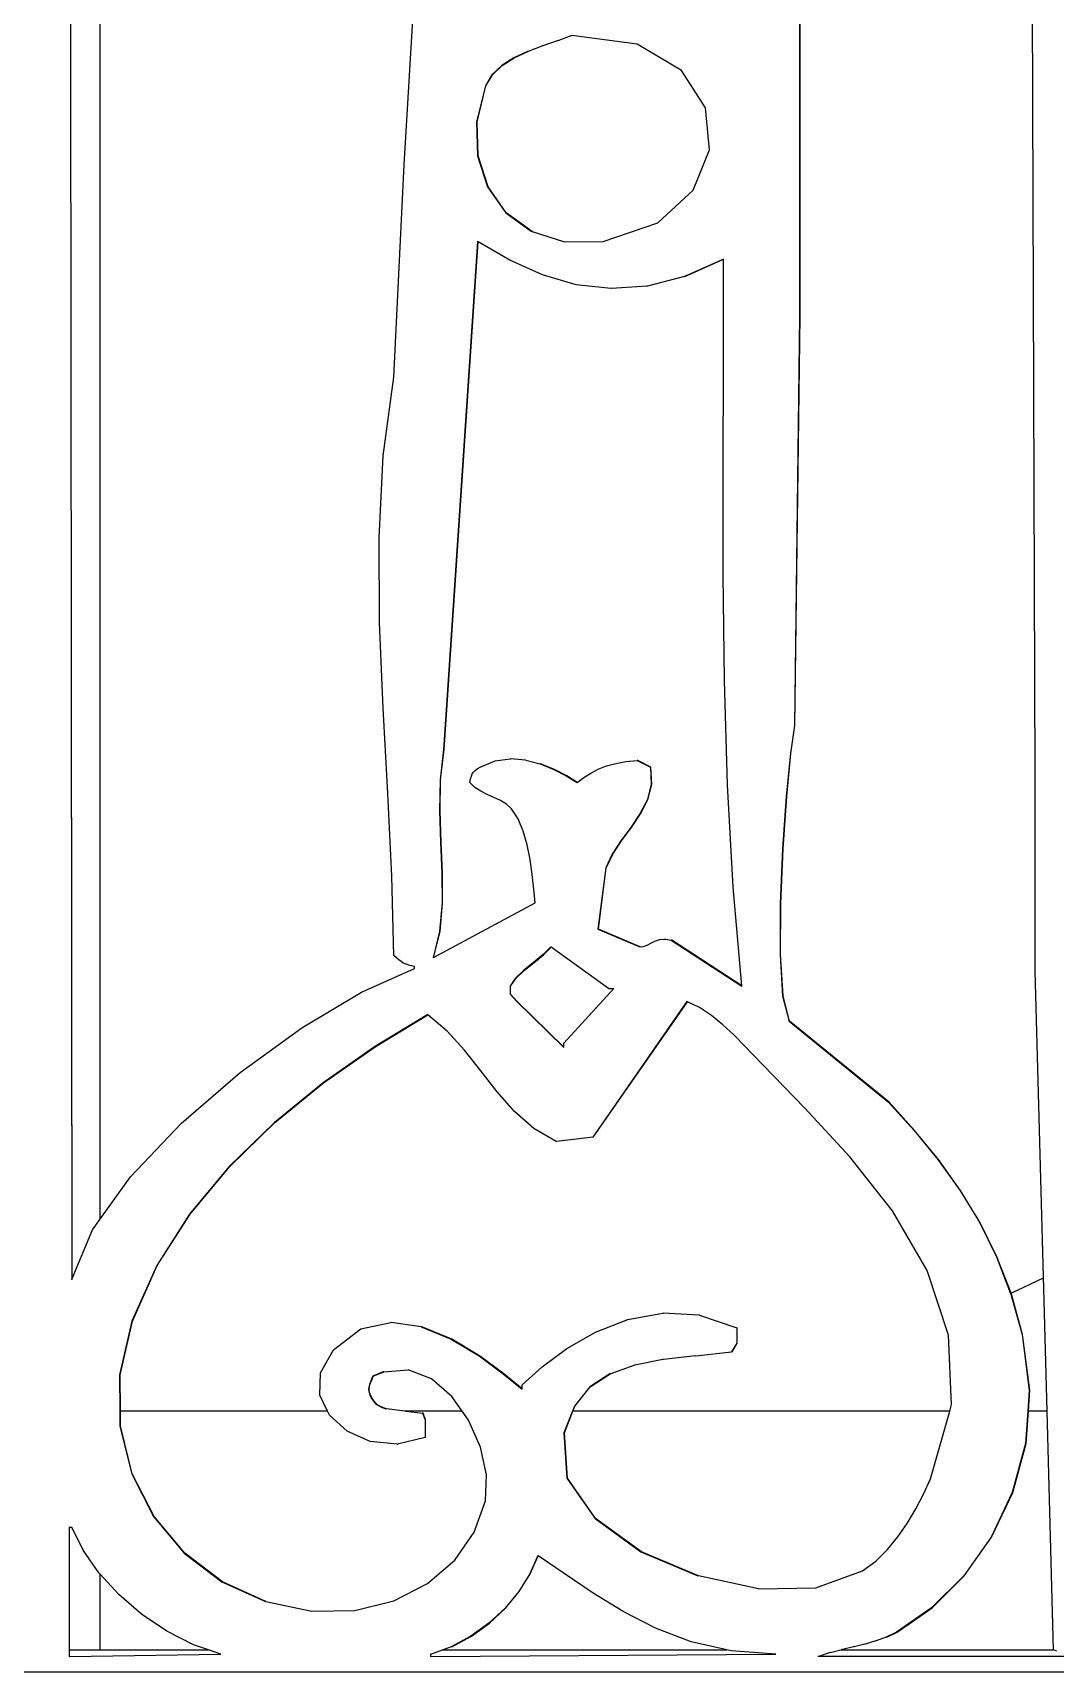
# Model space of a CAD drawing. Header units: inches. Extents: x -2812 to 9774, y -15726 to -746.
# Drawn here: x 3439.33 to 3449.01, y -9119.16 to -9103.64 of the extents above; entities that cross this region are included whole.
import ezdxf

# ---------------------------------------------------------------- set-up
doc = ezdxf.new("R2010")
doc.units = ezdxf.units.IN
doc.header["$LTSCALE"] = 17
doc.header["$MEASUREMENT"] = 0
doc.layers.add('OUTLINE', color=1, linetype='Continuous', lineweight=25)

# ---------------------------------------------------------------- blocks, each defined once
blk = doc.blocks.new('fddd')
for p, q in [((-459.308, -3265.055), (-459.295, -3278.755)), ((-459.29, -3278.755), (-459.303, -3265.055)), ((-459.017, -3265.055), (-459.017, -3289.838)), ((-456.134, -3279.852), (-455.96, -3276.886)), ((-450.158, -3285.638), (-450.183, -3278.338)), ((-452.39, -3278.462), (-452.39, -3278.755)), ((-452.385, -3278.755), (-452.385, -3278.462)), ((-454.899, -3278.755), (-454.827, -3278.726)), ((-454.822, -3278.726), (-454.827, -3278.726)), ((-454.685, -3278.677), (-454.822, -3278.726)), ((-454.68, -3278.677), (-454.685, -3278.677)), ((-454.547, -3278.628), (-454.68, -3278.677)), ((-453.928, -3278.711), (-454.547, -3278.628)), ((-453.507, -3278.959), (-453.928, -3278.711)), ((-459.295, -3278.755), (-459.29, -3278.755)), ((-459.295, -3278.755), (-459.283, -3290.408)), ((-459.278, -3290.396), (-459.29, -3278.755)), ((-455.097, -3278.839), (-455.211, -3278.911)), ((-455.207, -3278.911), (-455.092, -3278.839)), ((-454.967, -3278.778), (-455.097, -3278.839)), ((-455.092, -3278.839), (-455.097, -3278.839)), ((-455.092, -3278.839), (-454.962, -3278.778)), ((-454.962, -3278.778), (-454.967, -3278.778)), ((-454.962, -3278.778), (-454.904, -3278.755)), ((-454.904, -3278.755), (-454.899, -3278.755)), ((-452.39, -3278.755), (-452.385, -3278.755)), ((-452.39, -3278.755), (-452.39, -3281.283)), ((-452.385, -3281.283), (-452.385, -3278.755)), ((-455.303, -3278.999), (-455.365, -3279.105)), ((-455.36, -3279.105), (-455.298, -3278.999)), ((-455.211, -3278.911), (-455.303, -3278.999)), ((-455.298, -3278.999), (-455.303, -3278.999)), ((-455.298, -3278.999), (-455.207, -3278.911)), ((-455.207, -3278.911), (-455.211, -3278.911)), ((-453.28, -3279.312), (-453.507, -3278.959)), ((-455.365, -3279.105), (-455.448, -3279.444)), ((-455.443, -3279.444), (-455.36, -3279.105)), ((-455.36, -3279.105), (-455.365, -3279.105)), ((-453.244, -3279.71), (-453.28, -3279.312)), ((-455.448, -3279.444), (-455.439, -3279.768)), ((-455.443, -3279.444), (-455.448, -3279.444)), ((-455.434, -3279.768), (-455.443, -3279.444)), ((-455.439, -3279.768), (-455.345, -3280.061)), ((-455.434, -3279.768), (-455.439, -3279.768)), ((-455.34, -3280.061), (-455.434, -3279.768)), ((-453.396, -3280.093), (-453.244, -3279.71)), ((-456.233, -3281.864), (-456.134, -3279.852)), ((-455.345, -3280.061), (-455.172, -3280.305)), ((-455.34, -3280.061), (-455.345, -3280.061)), ((-455.167, -3280.305), (-455.34, -3280.061)), ((-453.732, -3280.402), (-453.396, -3280.093)), ((-455.167, -3280.305), (-455.172, -3280.305)), ((-455.172, -3280.305), (-454.927, -3280.484)), ((-454.922, -3280.484), (-455.167, -3280.305)), ((-454.249, -3280.578), (-453.732, -3280.402)), ((-455.44, -3280.578), (-455.762, -3285.389)), ((-455.757, -3285.389), (-455.435, -3280.58)), ((-455.435, -3280.58), (-455.44, -3280.578)), ((-455.134, -3280.756), (-455.435, -3280.58)), ((-454.922, -3280.484), (-454.927, -3280.484)), ((-454.922, -3280.484), (-454.617, -3280.58)), ((-454.617, -3280.58), (-454.249, -3280.578)), ((-453.109, -3280.744), (-453.48, -3280.91)), ((-453.475, -3280.91), (-453.109, -3280.746)), ((-453.11, -3281.73), (-453.109, -3280.746)), ((-453.109, -3280.746), (-453.109, -3280.744)), ((-454.823, -3280.895), (-455.134, -3280.756)), ((-454.504, -3280.987), (-454.823, -3280.895)), ((-454.175, -3281.024), (-454.504, -3280.987)), ((-454.172, -3281.024), (-454.175, -3281.024)), ((-454.172, -3281.024), (-454.171, -3281.024)), ((-453.835, -3281.001), (-454.171, -3281.024)), ((-453.83, -3281.001), (-453.835, -3281.001)), ((-453.48, -3280.91), (-453.83, -3281.001)), ((-453.475, -3280.91), (-453.48, -3280.91)), ((-452.39, -3281.283), (-452.439, -3285.161)), ((-452.434, -3285.161), (-452.385, -3281.283)), ((-452.385, -3281.283), (-452.39, -3281.283)), ((-453.113, -3282.73), (-453.11, -3281.73)), ((-456.333, -3282.606), (-456.233, -3281.864)), ((-456.372, -3283.385), (-456.333, -3282.606)), ((-453.112, -3283.735), (-453.113, -3282.73)), ((-456.367, -3284.187), (-456.372, -3283.385)), ((-453.1, -3284.736), (-453.112, -3283.735)), ((-456.334, -3284.998), (-456.367, -3284.187)), ((-453.071, -3285.724), (-453.1, -3284.736)), ((-456.29, -3285.803), (-456.334, -3284.998)), ((-452.439, -3285.161), (-452.476, -3285.426)), ((-452.471, -3285.426), (-452.434, -3285.161)), ((-452.434, -3285.161), (-452.439, -3285.161)), ((-455.762, -3285.389), (-455.794, -3285.676)), ((-455.789, -3285.676), (-455.757, -3285.389)), ((-455.757, -3285.389), (-455.762, -3285.389)), ((-455.442, -3285.572), (-455.415, -3285.555)), ((-455.415, -3285.555), (-455.274, -3285.496)), ((-455.274, -3285.496), (-455.129, -3285.477)), ((-455.129, -3285.477), (-455.127, -3285.477)), ((-455.125, -3285.477), (-455.127, -3285.477)), ((-454.986, -3285.489), (-455.125, -3285.477)), ((-454.981, -3285.489), (-454.986, -3285.489)), ((-454.981, -3285.489), (-454.847, -3285.525)), ((-454.843, -3285.525), (-454.847, -3285.525)), ((-454.847, -3285.525), (-454.717, -3285.578)), ((-454.712, -3285.578), (-454.843, -3285.525)), ((-454.296, -3285.575), (-454.218, -3285.544)), ((-454.218, -3285.544), (-454.131, -3285.52)), ((-454.131, -3285.52), (-454.034, -3285.503)), ((-454.034, -3285.503), (-453.927, -3285.493)), ((-453.927, -3285.493), (-453.803, -3285.555)), ((-453.922, -3285.493), (-453.927, -3285.493)), ((-453.798, -3285.555), (-453.922, -3285.493)), ((-453.803, -3285.555), (-453.794, -3285.715)), ((-453.798, -3285.555), (-453.803, -3285.555)), ((-453.789, -3285.715), (-453.798, -3285.555)), ((-452.476, -3285.426), (-452.516, -3285.834)), ((-452.511, -3285.834), (-452.471, -3285.426)), ((-452.471, -3285.426), (-452.476, -3285.426)), ((-455.794, -3285.676), (-455.799, -3285.97)), ((-455.789, -3285.676), (-455.794, -3285.676)), ((-455.794, -3285.97), (-455.789, -3285.676)), ((-455.514, -3285.7), (-455.506, -3285.666)), ((-455.466, -3285.748), (-455.514, -3285.7)), ((-455.506, -3285.666), (-455.498, -3285.64)), ((-455.498, -3285.64), (-455.489, -3285.619)), ((-455.489, -3285.619), (-455.478, -3285.602)), ((-455.478, -3285.602), (-455.463, -3285.587)), ((-455.463, -3285.587), (-455.442, -3285.572)), ((-454.712, -3285.578), (-454.717, -3285.578)), ((-454.717, -3285.578), (-454.599, -3285.638)), ((-454.594, -3285.638), (-454.712, -3285.578)), ((-454.594, -3285.638), (-454.599, -3285.638)), ((-454.599, -3285.638), (-454.497, -3285.7)), ((-454.495, -3285.699), (-454.594, -3285.638)), ((-454.497, -3285.7), (-454.495, -3285.699)), ((-454.495, -3285.699), (-454.434, -3285.654)), ((-454.434, -3285.654), (-454.368, -3285.612)), ((-454.368, -3285.612), (-454.296, -3285.575)), ((-453.794, -3285.715), (-453.831, -3285.862)), ((-453.827, -3285.862), (-453.789, -3285.715)), ((-453.789, -3285.715), (-453.794, -3285.715)), ((-450.158, -3287.484), (-450.158, -3285.638)), ((-456.251, -3286.588), (-456.29, -3285.803)), ((-455.409, -3285.784), (-455.466, -3285.748)), ((-455.347, -3285.814), (-455.409, -3285.784)), ((-455.284, -3285.841), (-455.347, -3285.814)), ((-455.222, -3285.87), (-455.284, -3285.841)), ((-455.165, -3285.905), (-455.222, -3285.87)), ((-453.831, -3285.862), (-453.901, -3285.998)), ((-453.896, -3285.998), (-453.827, -3285.862)), ((-453.827, -3285.862), (-453.831, -3285.862)), ((-453.018, -3286.692), (-453.071, -3285.724)), ((-452.516, -3285.834), (-452.551, -3286.327)), ((-452.546, -3286.327), (-452.511, -3285.834)), ((-452.511, -3285.834), (-452.516, -3285.834)), ((-455.799, -3285.97), (-455.789, -3286.266)), ((-455.794, -3285.97), (-455.799, -3285.97)), ((-455.784, -3286.266), (-455.794, -3285.97)), ((-455.117, -3285.949), (-455.165, -3285.905)), ((-455.055, -3286.044), (-455.117, -3285.949)), ((-453.901, -3285.998), (-453.988, -3286.127)), ((-453.983, -3286.127), (-453.896, -3285.998)), ((-453.896, -3285.998), (-453.901, -3285.998)), ((-455.007, -3286.16), (-455.055, -3286.044)), ((-454.97, -3286.291), (-455.007, -3286.16)), ((-453.988, -3286.127), (-454.081, -3286.253)), ((-454.076, -3286.253), (-453.983, -3286.127)), ((-453.983, -3286.127), (-453.988, -3286.127)), ((-455.784, -3286.266), (-455.789, -3286.266)), ((-455.789, -3286.266), (-455.777, -3286.558)), ((-455.772, -3286.558), (-455.784, -3286.266)), ((-454.942, -3286.431), (-454.97, -3286.291)), ((-454.081, -3286.253), (-454.164, -3286.379)), ((-454.159, -3286.379), (-454.076, -3286.253)), ((-454.076, -3286.253), (-454.081, -3286.253)), ((-452.551, -3286.327), (-452.573, -3286.845)), ((-452.568, -3286.845), (-452.546, -3286.327)), ((-452.546, -3286.327), (-452.551, -3286.327)), ((-454.922, -3286.573), (-454.942, -3286.431)), ((-454.164, -3286.379), (-454.225, -3286.509)), ((-454.22, -3286.509), (-454.159, -3286.379)), ((-454.159, -3286.379), (-454.164, -3286.379)), ((-456.233, -3287.338), (-456.251, -3286.588)), ((-455.772, -3286.558), (-455.777, -3286.558)), ((-455.777, -3286.558), (-455.776, -3286.841)), ((-455.771, -3286.841), (-455.772, -3286.558)), ((-454.906, -3286.711), (-454.922, -3286.573)), ((-454.225, -3286.509), (-454.299, -3287.09)), ((-454.294, -3287.09), (-454.22, -3286.509)), ((-454.22, -3286.509), (-454.225, -3286.509)), ((-454.894, -3286.841), (-454.906, -3286.711)), ((-452.935, -3287.626), (-453.018, -3286.692)), ((-455.856, -3287.356), (-454.894, -3286.841)), ((-455.776, -3286.841), (-455.8, -3287.11)), ((-455.795, -3287.11), (-455.771, -3286.841)), ((-455.771, -3286.841), (-455.776, -3286.841)), ((-452.573, -3286.845), (-452.575, -3287.33)), ((-452.568, -3286.845), (-452.573, -3286.845)), ((-452.571, -3287.33), (-452.568, -3286.845)), ((-455.8, -3287.11), (-455.861, -3287.359)), ((-455.856, -3287.356), (-455.795, -3287.11)), ((-455.795, -3287.11), (-455.8, -3287.11)), ((-454.294, -3287.09), (-454.299, -3287.09)), ((-454.299, -3287.09), (-453.902, -3287.256)), ((-453.898, -3287.255), (-454.294, -3287.09)), ((-454.745, -3287.256), (-454.817, -3287.33)), ((-454.813, -3287.33), (-454.742, -3287.258)), ((-454.742, -3287.258), (-454.745, -3287.256)), ((-454.2, -3287.65), (-454.742, -3287.258)), ((-453.902, -3287.256), (-453.898, -3287.255)), ((-453.898, -3287.255), (-453.868, -3287.253)), ((-453.868, -3287.253), (-453.834, -3287.24)), ((-453.834, -3287.24), (-453.799, -3287.221)), ((-453.799, -3287.221), (-453.761, -3287.202)), ((-453.761, -3287.202), (-453.717, -3287.187)), ((-453.717, -3287.187), (-453.665, -3287.183)), ((-453.664, -3287.183), (-453.665, -3287.183)), ((-453.661, -3287.183), (-453.664, -3287.183)), ((-453.661, -3287.183), (-453.605, -3287.193)), ((-453.6, -3287.193), (-453.605, -3287.193)), ((-453.605, -3287.193), (-452.935, -3287.629)), ((-452.935, -3287.626), (-453.6, -3287.193)), ((-456.206, -3287.361), (-456.233, -3287.338)), ((-456.184, -3287.381), (-456.206, -3287.361)), ((-456.164, -3287.396), (-456.184, -3287.381)), ((-456.143, -3287.41), (-456.164, -3287.396)), ((-456.116, -3287.422), (-456.143, -3287.41)), ((-456.081, -3287.432), (-456.116, -3287.422)), ((-455.861, -3287.359), (-455.856, -3287.356)), ((-454.909, -3287.406), (-455.003, -3287.481)), ((-454.998, -3287.481), (-454.904, -3287.406)), ((-454.817, -3287.33), (-454.909, -3287.406)), ((-454.904, -3287.406), (-454.909, -3287.406)), ((-454.904, -3287.406), (-454.813, -3287.33)), ((-454.813, -3287.33), (-454.817, -3287.33)), ((-452.571, -3287.33), (-452.575, -3287.33)), ((-452.575, -3287.33), (-452.55, -3287.721)), ((-452.545, -3287.721), (-452.571, -3287.33)), ((-456.539, -3287.686), (-456.035, -3287.463)), ((-456.035, -3287.442), (-456.081, -3287.432)), ((-456.035, -3287.463), (-456.035, -3287.442)), ((-455.082, -3287.556), (-455.131, -3287.63)), ((-455.126, -3287.63), (-455.078, -3287.556)), ((-455.003, -3287.481), (-455.082, -3287.556)), ((-455.078, -3287.556), (-455.082, -3287.556)), ((-455.078, -3287.556), (-454.998, -3287.481)), ((-454.998, -3287.481), (-455.003, -3287.481)), ((-450.045, -3291.653), (-450.158, -3287.484)), ((-457.105, -3288.024), (-456.539, -3287.686)), ((-455.131, -3287.63), (-455.132, -3287.703)), ((-455.127, -3287.703), (-455.132, -3287.703)), ((-455.132, -3287.703), (-455.068, -3287.774)), ((-455.126, -3287.63), (-455.131, -3287.63)), ((-455.127, -3287.703), (-455.126, -3287.63)), ((-455.063, -3287.774), (-455.127, -3287.703)), ((-454.621, -3288.168), (-454.15, -3287.65)), ((-454.2, -3287.65), (-454.15, -3287.65)), ((-452.935, -3287.629), (-452.935, -3287.626)), ((-452.545, -3287.721), (-452.55, -3287.721)), ((-452.55, -3287.721), (-452.489, -3287.961)), ((-452.484, -3287.961), (-452.545, -3287.721)), ((-455.063, -3287.774), (-455.068, -3287.774)), ((-455.068, -3287.774), (-454.621, -3288.209)), ((-454.621, -3288.205), (-455.063, -3287.774)), ((-453.456, -3287.774), (-454.349, -3289.06)), ((-454.344, -3289.06), (-453.452, -3287.776)), ((-453.452, -3287.776), (-453.456, -3287.774)), ((-453.338, -3287.832), (-453.452, -3287.776)), ((-453.224, -3287.907), (-453.338, -3287.832)), ((-457.689, -3288.447), (-457.105, -3288.024)), ((-455.911, -3287.898), (-456.414, -3288.204)), ((-456.409, -3288.204), (-455.909, -3287.9)), ((-455.909, -3287.9), (-455.911, -3287.898)), ((-455.728, -3288.054), (-455.909, -3287.9)), ((-453.115, -3287.995), (-453.224, -3287.907)), ((-453.011, -3288.091), (-453.115, -3287.995)), ((-452.484, -3287.961), (-452.489, -3287.961)), ((-452.489, -3287.961), (-451.546, -3288.728)), ((-451.542, -3288.728), (-452.484, -3287.961)), ((-455.563, -3288.235), (-455.728, -3288.054)), ((-454.621, -3288.205), (-454.621, -3288.168)), ((-452.913, -3288.19), (-453.011, -3288.091)), ((-452.737, -3288.375), (-452.913, -3288.19)), ((-456.414, -3288.204), (-456.903, -3288.545)), ((-456.898, -3288.545), (-456.409, -3288.204)), ((-456.409, -3288.204), (-456.414, -3288.204)), ((-455.408, -3288.431), (-455.563, -3288.235)), ((-454.621, -3288.209), (-454.621, -3288.205)), ((-458.244, -3288.926), (-457.689, -3288.447)), ((-455.253, -3288.628), (-455.408, -3288.431)), ((-452.339, -3288.783), (-452.737, -3288.375)), ((-456.903, -3288.545), (-457.367, -3288.923)), ((-457.362, -3288.923), (-456.898, -3288.545)), ((-456.898, -3288.545), (-456.903, -3288.545)), ((-455.089, -3288.814), (-455.253, -3288.628)), ((-454.906, -3288.976), (-455.089, -3288.814)), ((-451.914, -3289.244), (-452.339, -3288.783)), ((-451.542, -3288.728), (-451.546, -3288.728)), ((-451.546, -3288.728), (-451.304, -3288.995)), ((-451.3, -3288.995), (-451.542, -3288.728)), ((-458.726, -3289.433), (-458.244, -3288.926)), ((-457.367, -3288.923), (-457.792, -3289.336)), ((-457.787, -3289.336), (-457.362, -3288.923)), ((-457.362, -3288.923), (-457.367, -3288.923)), ((-454.696, -3289.101), (-454.906, -3288.976)), ((-454.691, -3289.101), (-454.696, -3289.101)), ((-454.349, -3289.06), (-454.691, -3289.101)), ((-454.344, -3289.06), (-454.349, -3289.06)), ((-451.3, -3288.995), (-451.304, -3288.995)), ((-451.304, -3288.995), (-451.079, -3289.271)), ((-451.074, -3289.271), (-451.3, -3288.995)), ((-451.511, -3289.757), (-451.914, -3289.244)), ((-451.079, -3289.271), (-450.872, -3289.559)), ((-451.074, -3289.271), (-451.079, -3289.271)), ((-450.868, -3289.559), (-451.074, -3289.271)), ((-459.017, -3289.838), (-458.726, -3289.433)), ((-457.792, -3289.336), (-458.166, -3289.787)), ((-458.162, -3289.787), (-457.787, -3289.336)), ((-457.787, -3289.336), (-457.792, -3289.336)), ((-450.868, -3289.559), (-450.872, -3289.559)), ((-450.872, -3289.559), (-450.687, -3289.864)), ((-450.682, -3289.864), (-450.868, -3289.559)), ((-459.087, -3289.936), (-459.017, -3289.838)), ((-458.166, -3289.787), (-458.478, -3290.275)), ((-458.473, -3290.275), (-458.162, -3289.787)), ((-458.162, -3289.787), (-458.166, -3289.787)), ((-451.182, -3290.32), (-451.511, -3289.757)), ((-450.687, -3289.864), (-450.525, -3290.191)), ((-450.682, -3289.864), (-450.687, -3289.864)), ((-450.52, -3290.191), (-450.682, -3289.864)), ((-459.278, -3290.396), (-459.087, -3289.936)), ((-450.52, -3290.191), (-450.525, -3290.191)), ((-450.525, -3290.191), (-450.391, -3290.539)), ((-450.387, -3290.537), (-450.52, -3290.191)), ((-458.478, -3290.275), (-458.713, -3290.802)), ((-458.708, -3290.802), (-458.473, -3290.275)), ((-458.473, -3290.275), (-458.478, -3290.275)), ((-450.978, -3290.932), (-451.182, -3290.32)), ((-459.283, -3290.408), (-459.278, -3290.396)), ((-450.387, -3290.537), (-450.079, -3290.39)), ((-450.391, -3290.539), (-450.387, -3290.537)), ((-450.391, -3290.539), (-450.389, -3290.544)), ((-450.384, -3290.544), (-450.389, -3290.544)), ((-450.389, -3290.544), (-450.282, -3290.926)), ((-450.384, -3290.544), (-450.387, -3290.537)), ((-450.277, -3290.926), (-450.384, -3290.544)), ((-458.713, -3290.802), (-458.83, -3291.309)), ((-458.825, -3291.309), (-458.708, -3290.802)), ((-458.708, -3290.802), (-458.713, -3290.802)), ((-456.544, -3290.873), (-456.262, -3290.812)), ((-456.26, -3290.812), (-456.262, -3290.812)), ((-456.258, -3290.812), (-456.26, -3290.812)), ((-455.972, -3290.855), (-456.258, -3290.812)), ((-454.321, -3290.904), (-454.016, -3290.785)), ((-454.016, -3290.785), (-453.687, -3290.725)), ((-453.687, -3290.725), (-453.683, -3290.726)), ((-453.682, -3290.725), (-453.683, -3290.726)), ((-453.34, -3290.745), (-453.682, -3290.725)), ((-453.336, -3290.745), (-453.34, -3290.745)), ((-453.336, -3290.745), (-452.985, -3290.864)), ((-456.803, -3291.071), (-456.544, -3290.873)), ((-455.972, -3290.855), (-455.688, -3290.971)), ((-455.967, -3290.855), (-455.972, -3290.855)), ((-455.683, -3290.971), (-455.967, -3290.855)), ((-455.683, -3290.971), (-455.688, -3290.971)), ((-455.688, -3290.971), (-455.425, -3291.129)), ((-455.42, -3291.129), (-455.683, -3290.971)), ((-454.595, -3291.06), (-454.321, -3290.904)), ((-452.98, -3290.864), (-452.985, -3290.864)), ((-452.985, -3290.864), (-452.985, -3291.009)), ((-452.98, -3291.009), (-452.98, -3290.864)), ((-450.95, -3291.591), (-450.978, -3290.932)), ((-450.277, -3290.926), (-450.282, -3290.926)), ((-450.282, -3290.926), (-450.214, -3291.455)), ((-450.209, -3291.455), (-450.277, -3290.926)), ((-456.926, -3291.289), (-456.803, -3291.071)), ((-455.42, -3291.129), (-455.425, -3291.129)), ((-455.425, -3291.129), (-455.197, -3291.298)), ((-455.192, -3291.298), (-455.42, -3291.129)), ((-454.829, -3291.233), (-454.595, -3291.06)), ((-453.376, -3291.128), (-453.679, -3291.165)), ((-453.372, -3291.128), (-453.376, -3291.128)), ((-453.372, -3291.128), (-453.034, -3291.092)), ((-452.985, -3291.009), (-453.034, -3291.092)), ((-453.029, -3291.092), (-453.034, -3291.092)), ((-453.029, -3291.092), (-452.98, -3291.009)), ((-452.98, -3291.009), (-452.985, -3291.009)), ((-456.932, -3291.501), (-456.926, -3291.289)), ((-456.332, -3291.279), (-456.431, -3291.32)), ((-456.427, -3291.32), (-456.328, -3291.279)), ((-456.328, -3291.279), (-456.332, -3291.279)), ((-456.328, -3291.279), (-456.096, -3291.261)), ((-455.876, -3291.348), (-456.096, -3291.261)), ((-455.197, -3291.298), (-455.018, -3291.445)), ((-455.192, -3291.298), (-455.197, -3291.298)), ((-455.018, -3291.441), (-455.192, -3291.298)), ((-455.018, -3291.403), (-454.829, -3291.233)), ((-454.187, -3291.3), (-454.377, -3291.424)), ((-454.372, -3291.424), (-454.182, -3291.3)), ((-454.182, -3291.3), (-454.187, -3291.3)), ((-454.182, -3291.3), (-453.955, -3291.218)), ((-453.95, -3291.218), (-453.955, -3291.218)), ((-453.684, -3291.165), (-453.95, -3291.218)), ((-453.679, -3291.165), (-453.684, -3291.165)), ((-458.825, -3291.309), (-458.83, -3291.309)), ((-458.83, -3291.309), (-458.827, -3291.653)), ((-458.822, -3291.653), (-458.825, -3291.309)), ((-456.469, -3291.426), (-456.471, -3291.45)), ((-456.466, -3291.45), (-456.471, -3291.45)), ((-456.471, -3291.45), (-456.467, -3291.477)), ((-456.463, -3291.401), (-456.469, -3291.426)), ((-456.464, -3291.426), (-456.469, -3291.426)), ((-456.466, -3291.45), (-456.464, -3291.426)), ((-456.462, -3291.477), (-456.466, -3291.45)), ((-456.464, -3291.426), (-456.458, -3291.401)), ((-456.454, -3291.377), (-456.463, -3291.401)), ((-456.458, -3291.401), (-456.463, -3291.401)), ((-456.458, -3291.401), (-456.449, -3291.377)), ((-456.443, -3291.35), (-456.454, -3291.377)), ((-456.449, -3291.377), (-456.454, -3291.377)), ((-456.449, -3291.377), (-456.438, -3291.35)), ((-456.431, -3291.32), (-456.443, -3291.35)), ((-456.438, -3291.35), (-456.443, -3291.35)), ((-456.438, -3291.35), (-456.427, -3291.32)), ((-456.427, -3291.32), (-456.431, -3291.32)), ((-455.683, -3291.515), (-455.876, -3291.348)), ((-455.018, -3291.441), (-455.018, -3291.403)), ((-455.018, -3291.445), (-455.018, -3291.441)), ((-454.377, -3291.424), (-454.522, -3291.606)), ((-454.518, -3291.606), (-454.372, -3291.424)), ((-454.372, -3291.424), (-454.377, -3291.424)), ((-450.214, -3291.455), (-450.228, -3291.653)), ((-450.223, -3291.653), (-450.209, -3291.455)), ((-450.209, -3291.455), (-450.214, -3291.455)), ((-456.859, -3291.653), (-456.932, -3291.501)), ((-456.462, -3291.477), (-456.467, -3291.477)), ((-456.467, -3291.477), (-456.456, -3291.507)), ((-456.451, -3291.507), (-456.462, -3291.477)), ((-456.451, -3291.507), (-456.456, -3291.507)), ((-456.456, -3291.507), (-456.44, -3291.536)), ((-456.435, -3291.536), (-456.451, -3291.507)), ((-456.435, -3291.536), (-456.44, -3291.536)), ((-456.44, -3291.536), (-456.425, -3291.559)), ((-456.42, -3291.559), (-456.435, -3291.536)), ((-456.42, -3291.559), (-456.425, -3291.559)), ((-456.425, -3291.559), (-456.409, -3291.577)), ((-456.404, -3291.577), (-456.42, -3291.559)), ((-456.404, -3291.577), (-456.409, -3291.577)), ((-456.409, -3291.577), (-456.391, -3291.592)), ((-456.386, -3291.592), (-456.404, -3291.577)), ((-456.386, -3291.592), (-456.391, -3291.592)), ((-456.391, -3291.592), (-456.369, -3291.605)), ((-456.364, -3291.605), (-456.386, -3291.592)), ((-456.364, -3291.605), (-456.369, -3291.605)), ((-456.369, -3291.605), (-456.342, -3291.617)), ((-456.337, -3291.617), (-456.364, -3291.605)), ((-455.585, -3291.653), (-455.683, -3291.515)), ((-454.522, -3291.606), (-454.54, -3291.653)), ((-454.536, -3291.653), (-454.518, -3291.606)), ((-454.518, -3291.606), (-454.522, -3291.606)), ((-450.968, -3291.653), (-450.95, -3291.591)), ((-458.822, -3291.653), (-458.827, -3291.653)), ((-458.827, -3291.653), (-458.826, -3291.795)), ((-456.859, -3291.653), (-458.822, -3291.653)), ((-458.821, -3291.795), (-458.822, -3291.653)), ((-456.841, -3291.691), (-456.859, -3291.653)), ((-456.675, -3291.843), (-456.841, -3291.691)), ((-456.337, -3291.617), (-456.342, -3291.617)), ((-456.342, -3291.617), (-456.308, -3291.631)), ((-456.303, -3291.631), (-456.337, -3291.617)), ((-456.303, -3291.631), (-456.308, -3291.631)), ((-456.128, -3291.653), (-456.303, -3291.631)), ((-456.123, -3291.653), (-456.128, -3291.653)), ((-455.585, -3291.653), (-456.123, -3291.653)), ((-456.123, -3291.653), (-455.96, -3291.673)), ((-455.956, -3291.673), (-455.96, -3291.673)), ((-455.96, -3291.673), (-455.936, -3291.735)), ((-455.931, -3291.735), (-455.956, -3291.673)), ((-455.931, -3291.735), (-455.936, -3291.735)), ((-455.936, -3291.735), (-455.936, -3291.901)), ((-455.931, -3291.901), (-455.931, -3291.735)), ((-455.525, -3291.739), (-455.585, -3291.653)), ((-455.412, -3291.994), (-455.525, -3291.739)), ((-454.54, -3291.653), (-454.621, -3291.859)), ((-454.617, -3291.859), (-454.536, -3291.653)), ((-454.536, -3291.653), (-454.54, -3291.653)), ((-450.968, -3291.653), (-454.536, -3291.653)), ((-451.15, -3292.295), (-450.968, -3291.653)), ((-450.228, -3291.653), (-450.25, -3291.958)), ((-450.245, -3291.958), (-450.223, -3291.653)), ((-450.223, -3291.653), (-450.228, -3291.653)), ((-450.045, -3291.653), (-450.223, -3291.653)), ((-449.984, -3293.913), (-450.045, -3291.653)), ((-458.821, -3291.795), (-458.826, -3291.795)), ((-458.826, -3291.795), (-458.714, -3292.247)), ((-458.709, -3292.247), (-458.821, -3291.795)), ((-456.455, -3291.939), (-456.675, -3291.843)), ((-455.936, -3291.901), (-456.197, -3291.964)), ((-455.931, -3291.901), (-455.936, -3291.901)), ((-454.617, -3291.859), (-454.621, -3291.859)), ((-454.621, -3291.859), (-454.593, -3292.287)), ((-454.588, -3292.287), (-454.617, -3291.859)), ((-456.202, -3291.964), (-456.455, -3291.939)), ((-456.2, -3291.964), (-456.202, -3291.964)), ((-456.2, -3291.964), (-456.197, -3291.964)), ((-455.356, -3292.257), (-455.412, -3291.994)), ((-450.25, -3291.958), (-450.375, -3292.424)), ((-450.371, -3292.424), (-450.245, -3291.958)), ((-450.245, -3291.958), (-450.25, -3291.958)), ((-458.709, -3292.247), (-458.714, -3292.247)), ((-458.714, -3292.247), (-458.507, -3292.651)), ((-458.502, -3292.651), (-458.709, -3292.247)), ((-455.365, -3292.502), (-455.356, -3292.257)), ((-454.588, -3292.287), (-454.593, -3292.287)), ((-454.593, -3292.287), (-454.456, -3292.485)), ((-454.452, -3292.483), (-454.588, -3292.287)), ((-451.217, -3292.439), (-451.15, -3292.295)), ((-455.47, -3292.797), (-455.365, -3292.502)), ((-454.456, -3292.485), (-454.452, -3292.483)), ((-454.456, -3292.485), (-454.327, -3292.669)), ((-454.323, -3292.669), (-454.452, -3292.483)), ((-451.29, -3292.579), (-451.217, -3292.439)), ((-450.375, -3292.424), (-450.575, -3292.845)), ((-450.571, -3292.845), (-450.371, -3292.424)), ((-450.371, -3292.424), (-450.375, -3292.424)), ((-458.507, -3292.651), (-458.218, -3292.996)), ((-458.502, -3292.651), (-458.507, -3292.651)), ((-458.213, -3292.996), (-458.502, -3292.651)), ((-454.323, -3292.669), (-454.327, -3292.669)), ((-454.327, -3292.669), (-453.892, -3292.985)), ((-453.887, -3292.985), (-454.323, -3292.669)), ((-451.37, -3292.715), (-451.29, -3292.579)), ((-459.308, -3292.751), (-459.303, -3292.751)), ((-459.308, -3292.751), (-459.308, -3293.913)), ((-459.303, -3292.751), (-459.283, -3292.751)), ((-459.303, -3293.913), (-459.303, -3292.751)), ((-459.176, -3292.97), (-459.283, -3292.751)), ((-455.656, -3293.063), (-455.47, -3292.797)), ((-451.558, -3292.964), (-451.458, -3292.844)), ((-451.458, -3292.844), (-451.37, -3292.715)), ((-450.575, -3292.845), (-450.835, -3293.212)), ((-450.83, -3293.212), (-450.571, -3292.845)), ((-450.571, -3292.845), (-450.575, -3292.845)), ((-459.025, -3293.185), (-459.176, -3292.97)), ((-458.213, -3292.996), (-458.218, -3292.996)), ((-458.218, -3292.996), (-457.861, -3293.269)), ((-457.856, -3293.269), (-458.213, -3292.996)), ((-453.887, -3292.985), (-453.892, -3292.985)), ((-453.892, -3292.985), (-453.353, -3293.213)), ((-453.348, -3293.213), (-453.887, -3292.985)), ((-451.669, -3293.072), (-451.558, -3292.964)), ((-455.914, -3293.284), (-455.656, -3293.063)), ((-454.869, -3293.021), (-454.945, -3293.194)), ((-454.94, -3293.194), (-454.866, -3293.023)), ((-454.866, -3293.023), (-454.869, -3293.021)), ((-454.611, -3293.195), (-454.866, -3293.023)), ((-452.237, -3293.325), (-451.794, -3293.166)), ((-451.794, -3293.166), (-451.669, -3293.072)), ((-459.017, -3293.194), (-459.025, -3293.185)), ((-459.017, -3293.194), (-459.017, -3293.913)), ((-458.838, -3293.388), (-459.017, -3293.194)), ((-457.856, -3293.269), (-457.861, -3293.269)), ((-457.861, -3293.269), (-457.448, -3293.456)), ((-457.443, -3293.456), (-457.856, -3293.269)), ((-456.232, -3293.448), (-455.914, -3293.284)), ((-454.945, -3293.194), (-455.049, -3293.361)), ((-455.044, -3293.361), (-454.94, -3293.194)), ((-454.94, -3293.194), (-454.945, -3293.194)), ((-454.343, -3293.376), (-454.611, -3293.195)), ((-453.348, -3293.213), (-453.353, -3293.213)), ((-452.779, -3293.334), (-453.348, -3293.213)), ((-450.835, -3293.212), (-451.139, -3293.516)), ((-451.134, -3293.516), (-450.83, -3293.212)), ((-450.83, -3293.212), (-450.835, -3293.212)), ((-458.621, -3293.574), (-458.838, -3293.388)), ((-457.443, -3293.456), (-457.448, -3293.456)), ((-457.443, -3293.456), (-457.009, -3293.548)), ((-456.601, -3293.54), (-456.232, -3293.448)), ((-455.049, -3293.361), (-455.179, -3293.519)), ((-455.174, -3293.519), (-455.044, -3293.361)), ((-455.044, -3293.361), (-455.049, -3293.361)), ((-454.06, -3293.551), (-454.343, -3293.376)), ((-452.779, -3293.334), (-452.237, -3293.325)), ((-458.383, -3293.735), (-458.621, -3293.574)), ((-457.009, -3293.548), (-456.601, -3293.54)), ((-455.179, -3293.519), (-455.331, -3293.661)), ((-455.327, -3293.661), (-455.174, -3293.519)), ((-455.174, -3293.519), (-455.179, -3293.519)), ((-453.753, -3293.709), (-454.06, -3293.551)), ((-451.139, -3293.516), (-451.472, -3293.747)), ((-451.467, -3293.747), (-451.134, -3293.516)), ((-451.134, -3293.516), (-451.139, -3293.516)), ((-458.13, -3293.864), (-458.383, -3293.735)), ((-455.502, -3293.784), (-455.688, -3293.884)), ((-455.683, -3293.884), (-455.497, -3293.784)), ((-455.331, -3293.661), (-455.502, -3293.784)), ((-455.497, -3293.784), (-455.502, -3293.784)), ((-455.497, -3293.784), (-455.327, -3293.661)), ((-455.327, -3293.661), (-455.331, -3293.661)), ((-453.415, -3293.836), (-453.753, -3293.709)), ((-451.472, -3293.747), (-451.569, -3293.793)), ((-451.564, -3293.793), (-451.467, -3293.747)), ((-451.467, -3293.747), (-451.472, -3293.747)), ((-459.308, -3293.913), (-459.303, -3293.913)), ((-459.308, -3293.913), (-459.308, -3293.975)), ((-459.303, -3293.975), (-459.303, -3293.913)), ((-459.303, -3293.913), (-459.017, -3293.913)), ((-459.017, -3293.913), (-457.989, -3293.913)), ((-457.989, -3293.913), (-458.13, -3293.864)), ((-457.87, -3293.954), (-457.989, -3293.913)), ((-455.881, -3293.954), (-455.77, -3293.913)), ((-455.77, -3293.913), (-455.765, -3293.913)), ((-455.688, -3293.884), (-455.765, -3293.913)), ((-455.765, -3293.913), (-453.079, -3293.913)), ((-455.683, -3293.884), (-455.688, -3293.884)), ((-453.079, -3293.913), (-453.415, -3293.836)), ((-453.037, -3293.922), (-453.079, -3293.913)), ((-452.613, -3293.954), (-453.037, -3293.922)), ((-452.1, -3293.939), (-452.211, -3293.975)), ((-452.096, -3293.939), (-452.1, -3293.939)), ((-452.096, -3293.939), (-451.999, -3293.913)), ((-451.999, -3293.913), (-451.995, -3293.913)), ((-451.988, -3293.91), (-451.995, -3293.913)), ((-451.995, -3293.913), (-449.984, -3293.913)), ((-451.983, -3293.91), (-451.988, -3293.91)), ((-451.878, -3293.884), (-451.983, -3293.91)), ((-451.873, -3293.884), (-451.878, -3293.884)), ((-451.772, -3293.858), (-451.873, -3293.884)), ((-451.767, -3293.858), (-451.772, -3293.858)), ((-451.669, -3293.829), (-451.767, -3293.858)), ((-451.664, -3293.829), (-451.669, -3293.829)), ((-451.569, -3293.793), (-451.664, -3293.829)), ((-451.564, -3293.793), (-451.569, -3293.793)), ((-449.953, -3293.925), (-449.984, -3293.913)), ((-459.308, -3293.975), (-459.303, -3293.975)), ((-459.303, -3293.975), (-457.87, -3293.954)), ((-455.881, -3293.954), (-455.886, -3293.954)), ((-455.886, -3293.954), (-455.886, -3293.975)), ((-455.886, -3293.975), (-455.881, -3293.975)), ((-455.881, -3293.975), (-455.881, -3293.954)), ((-455.881, -3293.975), (-452.613, -3293.954)), ((-452.211, -3293.975), (-452.216, -3293.975)), ((-448.224, -3293.975), (-452.211, -3293.975)), ((-426.08, -3294.125), (-460.3, -3294.125))]:
    blk.add_line(p, q)

msp = doc.modelspace()

# ---------------------------------------------------------------- block references
at = {"layer": 'OUTLINE'}
msp.add_blockref('fddd', (3898.978, -5825.038), dxfattribs=at)

doc.saveas('drawing.dxf')
